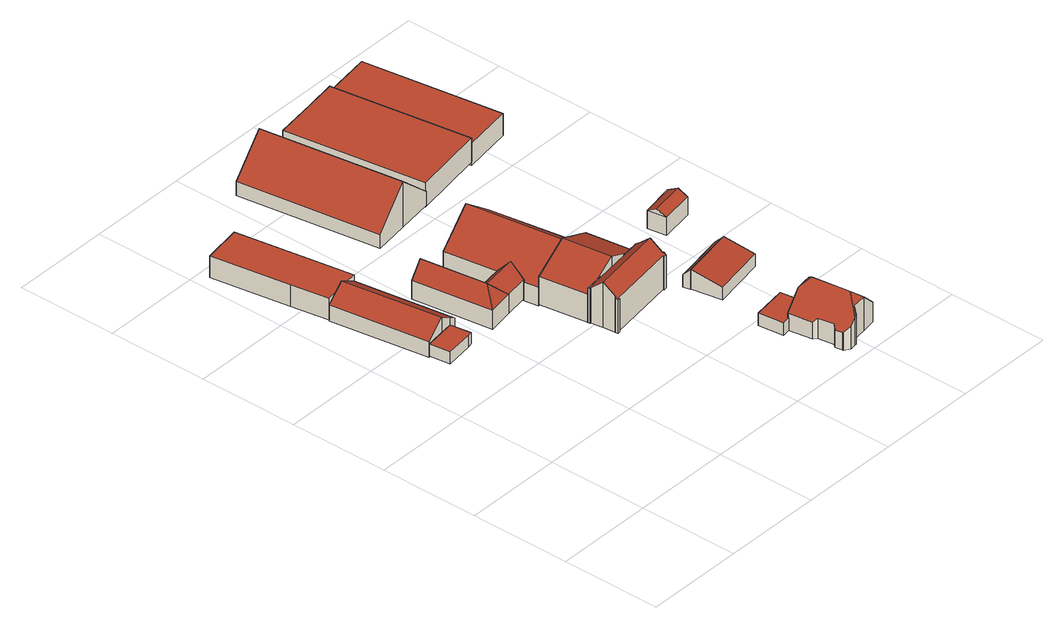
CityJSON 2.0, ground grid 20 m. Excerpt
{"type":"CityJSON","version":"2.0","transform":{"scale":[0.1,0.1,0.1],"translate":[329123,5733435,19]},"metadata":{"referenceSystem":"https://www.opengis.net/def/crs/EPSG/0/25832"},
"CityObjects":{
"building1":{"type":"Building","attributes":{"Geometrietyp2DReferenz":"3000","Gemeindeschluessel":"05170012","function":"31001_2723","roofType":"1000","measuredHeight":2.4},"address":[{"country":"Germany","locality":"Hamminkeln","thoroughfareNumber":"1","thoroughfareName":"Stallmannsweg"}],"geometry":[{"type":"Solid","lod":"2","boundaries":[[[[0,1,2,3]],[[4,5,1,0]],[[6,7,5,4]],[[8,9,7,6]],[[3,2,9,8]],[[6,4,0,3,8]],[[1,5,7,9,2]]]],"semantics":{"surfaces":[{"type":"WallSurface"},{"type":"RoofSurface"},{"type":"GroundSurface"}],"values":[[0,0,0,0,0,1,2]]}}]},
"building2":{"type":"Building","attributes":{"Geometrietyp2DReferenz":"3000","Gemeindeschluessel":"05170012","function":"31001_2723","roofType":"3100","measuredHeight":5.75},"address":[{"country":"Germany","locality":"Hamminkeln","thoroughfareNumber":"1","thoroughfareName":"Stallmannsweg"}],"geometry":[{"type":"Solid","lod":"2","boundaries":[[[[10,11,12,13]],[[14,15,11,10]],[[16,17,15,14]],[[18,19,17,16]],[[20,21,19,18]],[[22,23,21,20]],[[13,12,23,22]],[[14,10,13,16]],[[22,20,18,16,13]],[[11,15,17,19,21,23,12]]]],"semantics":{"surfaces":[{"type":"WallSurface"},{"type":"RoofSurface"},{"type":"GroundSurface"}],"values":[[0,0,0,0,0,0,0,1,1,2]]}}]},
"building3":{"type":"Building","attributes":{"Geometrietyp2DReferenz":"3000","Gemeindeschluessel":"05170012","function":"31001_2143","roofType":"1000","measuredHeight":4.37},"address":[{"country":"Germany","locality":"Hamminkeln","thoroughfareNumber":"1","thoroughfareName":"Stallmannsweg"}],"geometry":[{"type":"Solid","lod":"2","boundaries":[[[[24,25,26,27]],[[28,29,25,24]],[[30,31,29,28]],[[32,33,31,30]],[[27,26,33,32]],[[30,28,24,27,32]],[[25,29,31,33,26]]]],"semantics":{"surfaces":[{"type":"WallSurface"},{"type":"RoofSurface"},{"type":"GroundSurface"}],"values":[[0,0,0,0,0,1,2]]}}]},
"building4":{"type":"Building","attributes":{"Gemeindeschluessel":"05170012","Geometrietyp2DReferenz":"3000","function":"31001_2724"},"address":[{"country":"Germany","locality":"Hamminkeln","thoroughfareNumber":"1","thoroughfareName":"Stallmannsweg"}],"children":["building4-1","building4-2"]},
"building4-1":{"type":"BuildingPart","attributes":{"roofType":"5000","measuredHeight":6.77},"parents":["building4"],"geometry":[{"type":"Solid","lod":"2","boundaries":[[[[34,35,36,37]],[[38,39,35,34]],[[40,41,39,38]],[[42,43,41,40]],[[44,45,43,42]],[[40,38,34,46]],[[34,37,46]],[[35,39,41,43,45,36]],[[37,36,45,44]],[[42,40,46,44]],[[37,44,46]]]],"semantics":{"surfaces":[{"type":"WallSurface"},{"type":"RoofSurface"},{"type":"GroundSurface"},{"type":"ClosureSurface"}],"values":[[0,0,0,0,0,1,1,2,3,1,3]]}}]},
"building4-2":{"type":"BuildingPart","attributes":{"roofType":"5000","measuredHeight":6.77},"parents":["building4"],"geometry":[{"type":"Solid","lod":"2","boundaries":[[[[47,48,45,44]],[[49,50,48,47]],[[51,52,50,49]],[[53,54,52,51]],[[37,36,54,53]],[[49,47,44,46]],[[51,49,46,37,53]],[[45,48,50,52,54,36]],[[44,45,36,37]],[[44,37,46]]]],"semantics":{"surfaces":[{"type":"WallSurface"},{"type":"RoofSurface"},{"type":"GroundSurface"},{"type":"ClosureSurface"}],"values":[[0,0,0,0,0,1,1,2,3,3]]}}]},
"building5":{"type":"Building","attributes":{"name":"Stallmanns Hof","Geometrietyp2DReferenz":"3000","Gemeindeschluessel":"05170012","function":"31001_1210","roofType":"3100","measuredHeight":9.34},"address":[{"country":"Germany","locality":"Hamminkeln","thoroughfareNumber":"1","thoroughfareName":"Stallmannsweg"}],"geometry":[{"type":"Solid","lod":"2","boundaries":[[[[55,56,57,58]],[[59,60,56,55]],[[61,62,60,59]],[[63,64,62,61]],[[65,66,64,63]],[[67,68,66,65]],[[69,70,68,67]],[[71,72,70,69]],[[73,74,72,71]],[[75,76,74,73]],[[77,78,76,75]],[[79,80,78,77]],[[81,82,80,79]],[[83,84,82,81]],[[85,86,84,83]],[[87,88,86,85]],[[89,90,88,87]],[[91,92,90,89]],[[93,94,92,91]],[[58,57,94,93]],[[79,77,75,73,71,69,67,65,63,81]],[[61,59,55,58,93,91,89,87,85,83,81,63]],[[56,60,62,64,66,68,70,72,74,76,78,80,82,84,86,88,90,92,94,57]]]],"semantics":{"surfaces":[{"type":"WallSurface"},{"type":"RoofSurface"},{"type":"GroundSurface"}],"values":[[0,0,0,0,0,0,0,0,0,0,0,0,0,0,0,0,0,0,0,0,1,1,2]]}}]},
"building6":{"type":"Building","attributes":{"Geometrietyp2DReferenz":"3000","Gemeindeschluessel":"05170012","function":"31001_1210","roofType":"3100","measuredHeight":9.22},"address":[{"country":"Germany","locality":"Hamminkeln","thoroughfareNumber":"1","thoroughfareName":"Stallmannsweg"}],"geometry":[{"type":"Solid","lod":"2","boundaries":[[[[95,96,97,98]],[[99,100,96,95]],[[101,102,100,99]],[[103,104,102,101]],[[105,106,104,103]],[[107,108,106,105]],[[109,110,108,107]],[[98,97,110,109]],[[99,95,98,101]],[[109,107,105,103,101,98]],[[96,100,102,104,106,108,110,97]]]],"semantics":{"surfaces":[{"type":"WallSurface"},{"type":"RoofSurface"},{"type":"GroundSurface"}],"values":[[0,0,0,0,0,0,0,0,1,1,2]]}}]},
"building7":{"type":"Building","attributes":{"Geometrietyp2DReferenz":"3000","Gemeindeschluessel":"05170012","function":"31001_2724","roofType":"3100","measuredHeight":9.43},"address":[{"country":"Germany","locality":"Hamminkeln","thoroughfareNumber":"1","thoroughfareName":"Stallmannsweg"}],"geometry":[{"type":"Solid","lod":"2","boundaries":[[[[111,112,113,114]],[[115,116,112,111]],[[117,118,116,115]],[[119,120,118,117]],[[121,122,120,119]],[[123,124,122,121]],[[125,126,124,123]],[[127,128,126,125]],[[129,130,128,127]],[[131,132,130,129]],[[114,113,132,131]],[[117,115,111,114,131,129,119]],[[127,125,123,121,119,129]],[[112,116,118,120,122,124,126,128,130,132,113]]]],"semantics":{"surfaces":[{"type":"WallSurface"},{"type":"RoofSurface"},{"type":"GroundSurface"}],"values":[[0,0,0,0,0,0,0,0,0,0,0,1,1,2]]}}]},
"building8":{"type":"Building","attributes":{"Geometrietyp2DReferenz":"3000","Gemeindeschluessel":"05170012","function":"31001_2463","roofType":"1000","measuredHeight":2.56},"address":[{"country":"Germany","locality":"Hamminkeln","thoroughfareNumber":"3","thoroughfareName":"Stallmannsweg"}],"geometry":[{"type":"Solid","lod":"2","boundaries":[[[[133,134,135,136]],[[137,138,134,133]],[[139,140,138,137]],[[141,142,140,139]],[[143,144,142,141]],[[136,135,144,143]],[[141,139,137,133,136,143]],[[134,138,140,142,144,135]]]],"semantics":{"surfaces":[{"type":"WallSurface"},{"type":"RoofSurface"},{"type":"GroundSurface"}],"values":[[0,0,0,0,0,0,1,2]]}}]},
"building9":{"type":"Building","attributes":{"Geometrietyp2DReferenz":"3000","Gemeindeschluessel":"05170012","function":"31001_1010","roofType":"3300","measuredHeight":8.56},"address":[{"country":"Germany","locality":"Hamminkeln","thoroughfareNumber":"3","thoroughfareName":"Stallmannsweg"}],"geometry":[{"type":"Solid","lod":"2","boundaries":[[[[145,146,147,148]],[[149,150,146,145]],[[151,152,150,149]],[[153,154,152,151]],[[155,156,154,153]],[[157,144,156,155]],[[158,142,144,157]],[[159,160,142,158]],[[161,140,160,159]],[[162,163,140,161]],[[164,165,163,162]],[[166,167,165,164]],[[168,169,167,166]],[[170,171,169,168]],[[172,173,171,170]],[[174,175,173,172]],[[176,177,175,174]],[[148,147,177,176]],[[178,159,158,157,155,153,151,149,145,148,176,174,179]],[[174,172,170,168,179]],[[179,168,166,164,162,178]],[[162,161,159,178]],[[146,150,152,154,156,144,142,160,140,163,165,167,169,171,173,175,177,147]]]],"semantics":{"surfaces":[{"type":"WallSurface"},{"type":"RoofSurface"},{"type":"GroundSurface"}],"values":[[0,0,0,0,0,0,0,0,0,0,0,0,0,0,0,0,0,0,1,1,1,1,2]]}}]},
"building10":{"type":"Building","attributes":{"Geometrietyp2DReferenz":"3000","Gemeindeschluessel":"05170012","function":"31001_2724","roofType":"3100","measuredHeight":9.44},"address":[{"country":"Germany","locality":"Hamminkeln","thoroughfareNumber":"1","thoroughfareName":"Stallmannsweg"}],"geometry":[{"type":"Solid","lod":"2","boundaries":[[[[180,181,182,183]],[[184,185,181,180]],[[186,187,185,184]],[[188,189,187,186]],[[190,191,189,188]],[[192,193,191,190]],[[194,195,193,192]],[[183,182,195,194]],[[183,194,192,180]],[[190,188,186,184,180,192]],[[181,185,187,189,191,193,195,182]]]],"semantics":{"surfaces":[{"type":"WallSurface"},{"type":"RoofSurface"},{"type":"GroundSurface"}],"values":[[0,0,0,0,0,0,0,0,1,1,2]]}}]},
"building11":{"type":"Building","attributes":{"Geometrietyp2DReferenz":"3000","Gemeindeschluessel":"05170012","function":"51009_1611","roofType":"2100","measuredHeight":4.01},"geometry":[{"type":"Solid","lod":"2","boundaries":[[[[196,197,198,199]],[[200,201,197,196]],[[202,203,201,200]],[[199,198,203,202]],[[200,196,199,202]],[[197,201,203,198]]]],"semantics":{"surfaces":[{"type":"WallSurface"},{"type":"RoofSurface"},{"type":"GroundSurface"}],"values":[[0,0,0,0,1,2]]}}]},
"building12":{"type":"Building","attributes":{"Geometrietyp2DReferenz":"3000","Gemeindeschluessel":"05170012","function":"51009_1610","roofType":"2100","measuredHeight":3.91},"geometry":[{"type":"Solid","lod":"2","boundaries":[[[[204,205,206,207]],[[208,209,205,204]],[[210,211,209,208]],[[207,206,211,210]],[[208,204,207,210]],[[205,209,211,206]]]],"semantics":{"surfaces":[{"type":"WallSurface"},{"type":"RoofSurface"},{"type":"GroundSurface"}],"values":[[0,0,0,0,1,2]]}}]},
"building13":{"type":"Building","attributes":{"Geometrietyp2DReferenz":"3000","Gemeindeschluessel":"05170012","function":"31001_2720","roofType":"1000","measuredHeight":5},"address":[{"country":"Germany","locality":"Hamminkeln","thoroughfareNumber":"1","thoroughfareName":"Stallmannsweg"}],"geometry":[{"type":"Solid","lod":"2","boundaries":[[[[212,213,214,215]],[[216,217,213,212]],[[218,219,217,216]],[[220,221,219,218]],[[215,214,221,220]],[[218,216,212,215,220]],[[213,217,219,221,214]]]],"semantics":{"surfaces":[{"type":"WallSurface"},{"type":"RoofSurface"},{"type":"GroundSurface"}],"values":[[0,0,0,0,0,1,2]]}}]},
"building14":{"type":"Building","attributes":{"Geometrietyp2DReferenz":"3000","Gemeindeschluessel":"05170012","function":"31001_2724","roofType":"3100","measuredHeight":4.82},"address":[{"country":"Germany","locality":"Hamminkeln","thoroughfareNumber":"1","thoroughfareName":"Stallmannsweg"}],"geometry":[{"type":"Solid","lod":"2","boundaries":[[[[222,223,224,225]],[[226,227,223,222]],[[228,229,227,226]],[[225,224,229,228]],[[222,230,226]],[[228,231,225]],[[225,231,230,222]],[[226,230,231,228]],[[223,227,229,224]]]],"semantics":{"surfaces":[{"type":"WallSurface"},{"type":"RoofSurface"},{"type":"GroundSurface"}],"values":[[0,0,0,0,0,0,1,1,2]]}}]},
"building15":{"type":"Building","attributes":{"Geometrietyp2DReferenz":"3000","Gemeindeschluessel":"05170012","function":"51009_1610","roofType":"1000","measuredHeight":4.61},"geometry":[{"type":"Solid","lod":"2","boundaries":[[[[232,233,234,235]],[[236,237,233,232]],[[238,239,237,236]],[[235,234,239,238]],[[236,232,235,238]],[[233,237,239,234]]]],"semantics":{"surfaces":[{"type":"WallSurface"},{"type":"RoofSurface"},{"type":"GroundSurface"}],"values":[[0,0,0,0,1,2]]}}]}
},
"vertices":[
[145,502,48],[145,502,24],[139,543,24],[139,543,48],[136,500,48],[136,500,24],[80,492,48],[80,492,24],[74,534,48],[74,534,24],
[74,534,53],[74,534,20],[114,540,20],[114,540,78],[45,730,53],[45,730,20],[84,736,78],[84,736,20],[124,742,53],[124,742,20],[153,545,53],[153,545,20],[139,543,62],[139,543,20],
[124,742,66],[124,742,22],[86,974,22],[86,974,66],[45,730,66],[45,730,22],[32,804,66],[32,804,22],[7,961,66],[7,961,22],
[208,508,56],[208,508,17],[260,517,17],[260,517,56],[185,667,56],[185,667,17],[211,671,85],[211,671,17],[237,675,56],[237,675,17],[253,569,56],[253,569,17],[230,539,85],
[300,576,56],[300,576,17],[304,550,85],[304,550,17],[308,524,56],[308,524,17],[306,524,56],[306,524,17],
[332,337,89],[332,337,20],[337,338,20],[337,338,89],[331,343,93],[331,343,20],[332,343,93],[332,343,20],[329,368,113],[329,368,20],[325,392,93],[325,392,20],[324,392,93],[324,392,20],[323,397,89],[323,397,20],[326,398,89],[326,398,20],[473,419,89],[473,419,20],[473,420,89],[473,420,20],[474,414,93],[474,414,20],[473,414,93],[473,414,20],[477,390,113],[477,390,20],[480,365,93],[480,365,20],[482,365,93],[482,365,20],[483,360,89],[483,360,20],[477,359,89],[477,359,20],[477,361,90],[477,361,20],[337,340,90],[337,340,20],
[326,398,76],[326,398,18],[398,408,18],[398,408,110],[311,494,76],[311,494,18],[384,505,110],[384,505,18],[457,516,76],[457,516,18],[470,424,76],[470,424,18],[472,424,75],[472,424,18],[473,419,75],[473,419,18],
[308,524,54],[308,524,15],[306,524,15],[306,524,53],[300,576,54],[300,576,15],[285,683,53],[285,683,15],[355,693,109],[355,693,15],[425,704,53],[425,704,15],[452,528,53],[452,528,15],[455,528,50],[455,528,15],[457,516,50],[457,516,15],[382,505,109],[382,505,15],[311,494,53],[311,494,15],
[498,170,50],[498,170,24],[505,119,24],[505,119,50],[567,180,50],[567,180,24],[574,132,50],[574,132,24],[521,124,50],[521,124,24],[521,122,50],[521,122,24],
[537,17,60],[537,17,24],[537,16,24],[537,16,60],[534,31,60],[534,31,24],[540,38,66],[540,38,24],[535,70,66],[535,70,24],[528,75,59],[528,75,24],[521,122,59],[521,124,59],[553,129,92],[553,129,24],[574,132,92],[588,134,92],[588,134,24],[613,138,66],[613,138,24],[630,30,66],[630,30,24],[603,26,93],[603,26,24],[573,22,93],[573,22,24],[564,10,85],[564,10,24],[561,10,82],[561,10,24],[549,8,70],[549,8,24],[573,115,109],[584,40,109],
[295,1098,106],[295,1098,12],[223,1087,12],[223,1087,41],[367,1109,41],[367,1109,12],[367,1107,41],[367,1107,12],[409,828,41],[409,828,12],[409,826,41],[409,826,12],[337,816,106],[337,816,12],[265,805,41],[265,805,12],
[628,287,45],[628,287,19],[617,348,19],[617,348,59],[520,267,45],[520,267,19],[509,328,59],[509,328,19],
[617,348,58],[617,348,18],[614,363,18],[614,363,43],[509,328,58],[509,328,18],[506,343,43],[506,343,18],
[514,1129,58],[514,1129,8],[454,1120,8],[454,1120,58],[556,852,58],[556,852,8],[409,828,58],[409,828,8],[367,1107,58],[367,1107,8],
[669,515,48],[669,515,11],[601,503,11],[601,503,48],[675,476,48],[675,476,11],[607,465,48],[607,465,11],[672,495,59],[604,484,59],
[655,867,47],[655,867,1],[614,1144,1],[614,1144,47],[556,852,47],[556,852,1],[514,1129,47],[514,1129,1]
]}
